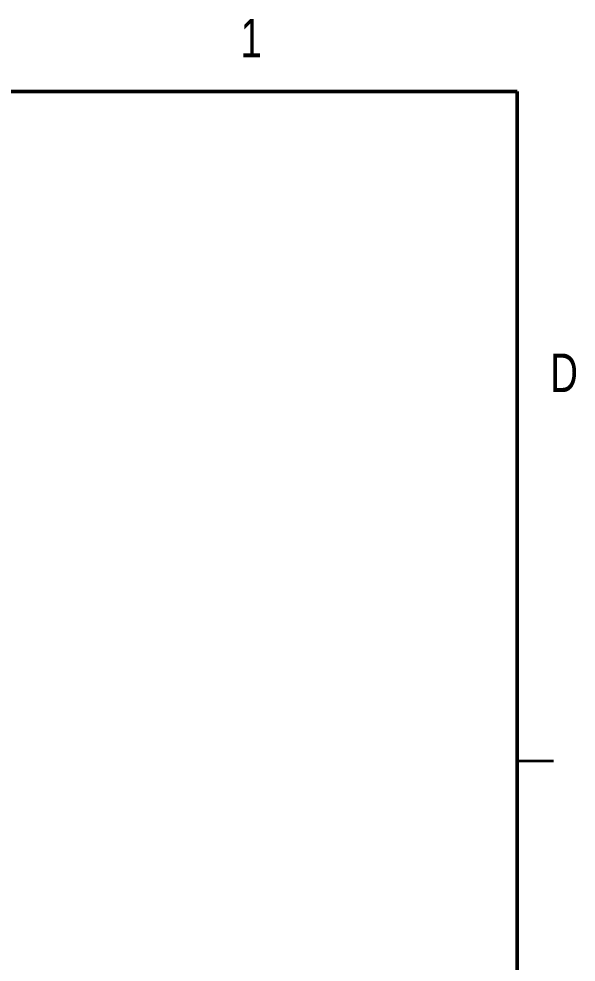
# Paper-space layout 'Sheet3' of a CAD drawing. Header units: millimetres. Extents: x 2 to 295, y 2 to 209.
# Drawn here: x 256.3 to 294.5, y 143.7 to 208.5 of the extents above; entities that cross this region are included whole.
import ezdxf

# ---------------------------------------------------------------- set-up
doc = ezdxf.new("R2010")
doc.units = ezdxf.units.MM
doc.styles.add('SLDTEXTSTYLE0', font='TXT', dxfattribs={"width": 0.75})

psp = doc.layouts.new('Sheet3')

# ---------------------------------------------------------------- linework, layer by layer
at = {"color": 7, "linetype": 'Continuous', "lineweight": 50}
for p, q in [((6.5, 203.5), (290.5, 203.5)), ((290.5, 203.5), (290.5, 6.501))]:
    psp.add_line(p, q, dxfattribs=at)
at = {"color": 7, "linetype": 'Continuous', "lineweight": 35}
psp.add_line((290.5, 157.5), (293, 157.5), dxfattribs=at)

# ---------------------------------------------------------------- texts
at = {"color": 7, "linetype": 'Continuous', "lineweight": 0, "char_height": 2.646, "attachment_point": 2, "style": 'SLDTEXTSTYLE0'}
for s, insert in [('1', (272.223, 208.487)), ('D', (293.718, 185.487))]:
    psp.add_mtext(s, dxfattribs=dict(at, insert=insert))

doc.saveas('drawing.dxf')
